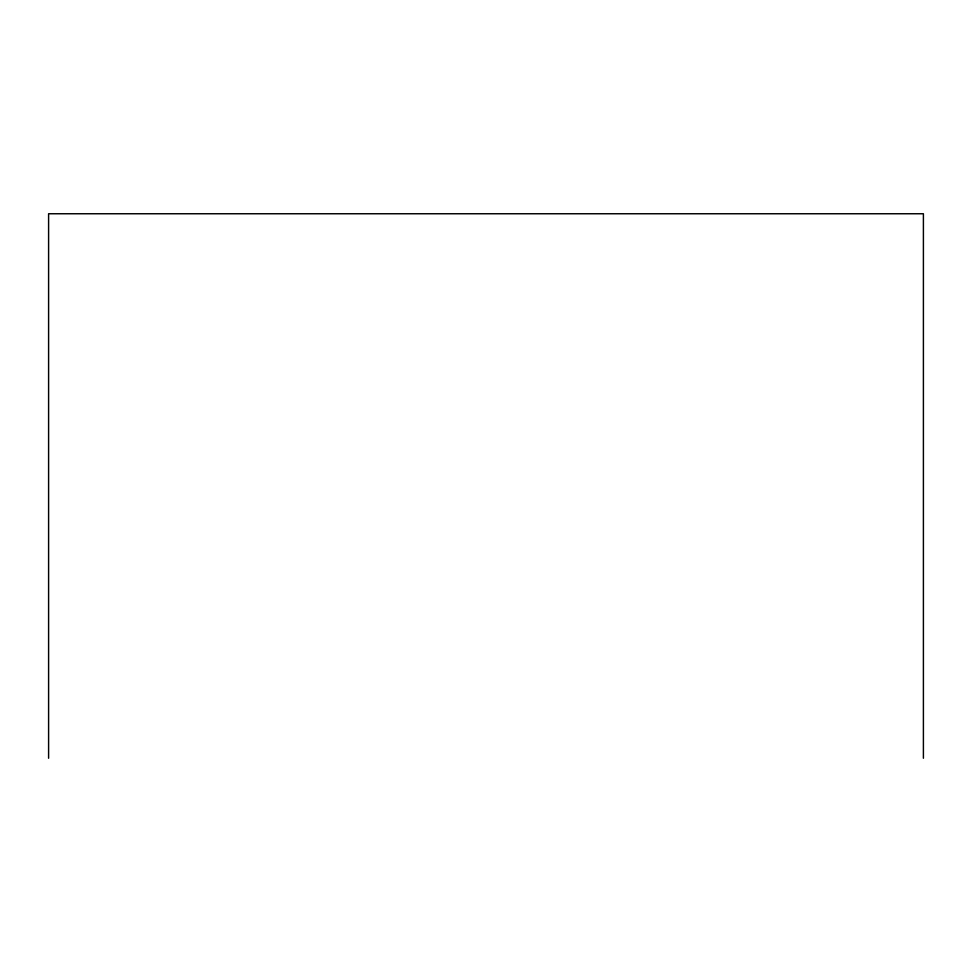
<?xml version="1.0" encoding="UTF-8"?>
<svg xmlns="http://www.w3.org/2000/svg" width="972" height="972" viewBox="0 0 972 972"><rect width="100%" height="100%" fill="white"/><g stroke="black" fill="none" stroke-linecap="round" stroke-linejoin="round"><path stroke-width="1.46" d="M923.4 758.245L923.4 213.755L48.6 213.755L48.6 758.245"/></g></svg>
